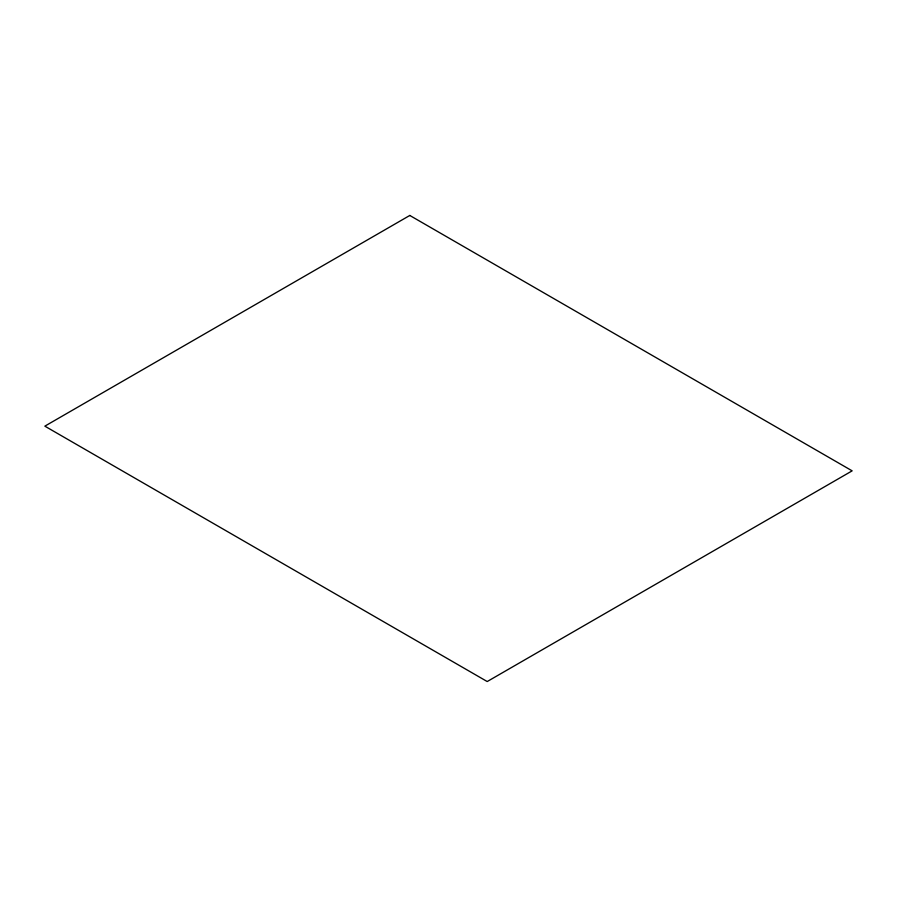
<?xml version="1.0" encoding="UTF-8"?>
<svg xmlns="http://www.w3.org/2000/svg" width="897" height="897" viewBox="0 0 897 897"><rect width="100%" height="100%" fill="white"/><g stroke="black" fill="none" stroke-linecap="round" stroke-linejoin="round"><path stroke-width="1.35" d="M409.794 215.459L44.85 426.153L487.206 681.541L852.15 470.847L409.794 215.459"/></g></svg>
